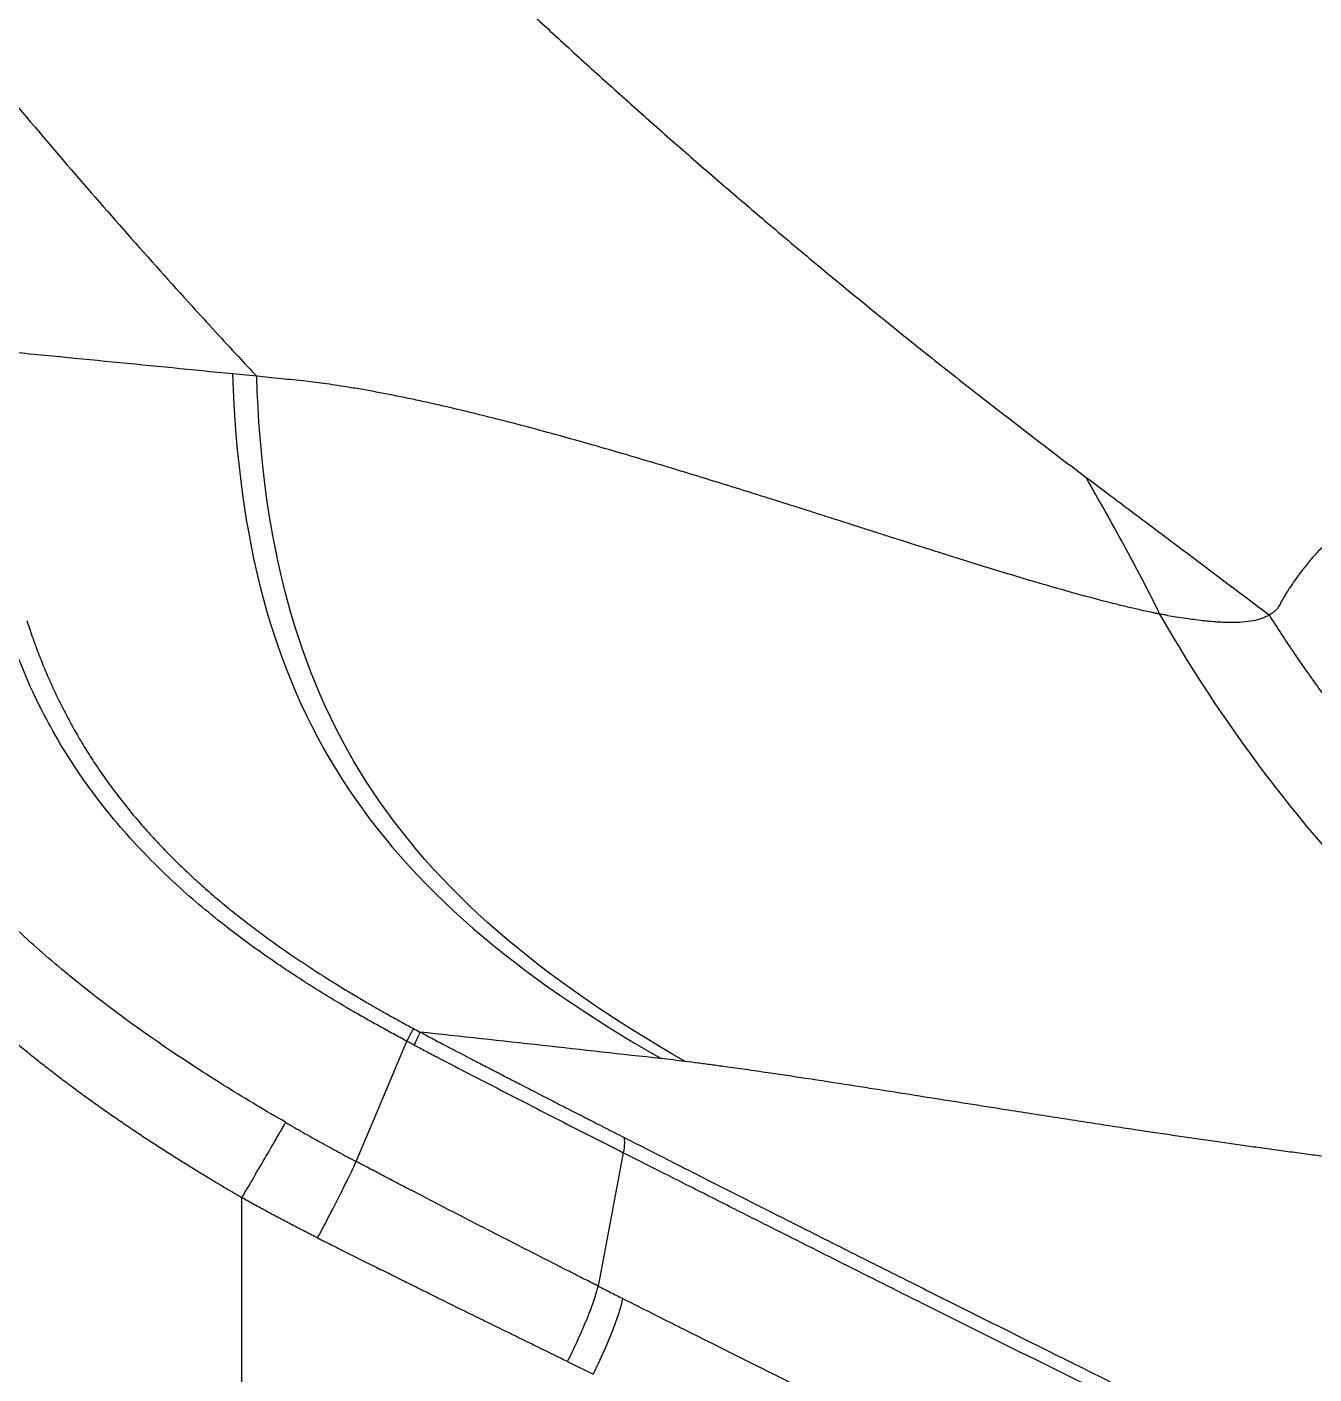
# Model space of a CAD drawing. Extents: x -50 to 28, y -10 to 124.
# Drawn here: x -43.586 to -39.935, y 50.806 to 54.628 of the extents above; entities that cross this region are included whole.
import ezdxf

# ---------------------------------------------------------------- set-up
doc = ezdxf.new("R2010")
doc.units = 0
doc.header["$MEASUREMENT"] = 0
doc.layers.add('GEOMETRY', color=2, linetype='Continuous', lineweight=25)

# ---------------------------------------------------------------- blocks, each defined once
blk = doc.blocks.new('2026 EXCURSION-ENTICE')
at = {"layer": 'GEOMETRY'}
for p, q in [((-31.4527, -25.2903), (-31.5209, -25.2836)), ((-30.4127, -27.4932), (-30.4841, -27.8715)), ((-31.4946, -34.8499), (-31.4946, -27.6211)), ((-30.5707, -28.0858), (-30.4976, -28.1212))]:
    blk.add_line(p, q, dxfattribs=at)
at = {"layer": 'GEOMETRY', "flags": 128}
for points in [[(-28.8159, -25.9777), (-28.8295, -25.9755), (-28.8432, -25.9733)], [(-28.7737, -25.9833), (-28.7838, -25.982), (-28.7939, -25.9808)], [(-31.1702, -27.5183), (-31.0983, -27.3477), (-31.0263, -27.177)]]:
    blk.add_lwpolyline(points, dxfattribs=at)
at = {"layer": 'GEOMETRY'}
for points, knots in [([(36.6428, -38.9849), (36.6428, -38.9538), (36.6428, -38.9209), (36.6428, -38.8518), (36.6428, -38.8157), (36.6428, -38.7044), (36.6428, -38.6259), (36.6429, -38.4716), (36.6429, -38.3959), (36.6429, -38.2918), (36.6429, -38.2586), (36.6429, -38.196), (36.6429, -38.1665), (36.643, -38.1112), (36.643, -38.0854), (36.643, -38.0366), (36.643, -38.0136), (36.643, -37.9686), (36.643, -37.9463), (36.643, -37.9016), (36.643, -37.8792), (36.643, -37.7674), (36.6431, -37.6779), (36.6431, -37.2302), (36.643, -36.8711), (36.6425, -36.1483), (36.642, -35.7846), (36.6407, -35.0531), (36.6397, -34.6853), (36.6362, -33.5784), (36.6327, -32.8363), (36.6258, -31.7329), (36.6232, -31.3667), (36.6174, -30.6389), (36.6143, -30.2773), (36.6073, -29.5579), (36.6036, -29.2001), (36.5954, -28.4845), (36.5909, -28.1267), (36.5766, -27.0538), (36.5657, -26.3392), (36.5282, -24.1982), (36.497, -22.7741), (36.4381, -20.634), (36.4164, -19.92), (36.3801, -18.8478), (36.3674, -18.4902), (36.3408, -17.775), (36.3267, -17.4174), (36.2972, -16.7019), (36.2818, -16.3439), (36.2492, -15.6276), (36.2321, -15.2693), (36.1961, -14.5528), (36.1772, -14.1946), (36.1373, -13.4788), (36.1163, -13.1213), (36.0491, -12.0493), (35.9987, -11.335), (35.8805, -9.9073), (35.8128, -9.1939), (35.7232, -8.3929), (35.713, -8.3039), (35.6975, -8.1705), (35.6923, -8.1261), (35.6818, -8.0371), (35.6765, -7.9925), (35.665, -7.9028), (35.6586, -7.8577), (35.6448, -7.7684), (35.6373, -7.7241), (35.6214, -7.6359), (35.6129, -7.5919), (35.5946, -7.5036), (35.5849, -7.4593), (35.4923, -7.0621), (35.374, -6.7174), (35.0708, -6.0592), (34.8858, -5.7456), (34.4563, -5.1619), (34.2117, -4.8918), (33.673, -4.4064), (33.379, -4.1911), (32.7534, -3.8241), (32.4219, -3.6725), (31.9069, -3.4974), (31.7324, -3.4478), (31.4674, -3.3867), (31.3785, -3.3686), (31.2447, -3.3449), (31.1999, -3.3375), (31.1102, -3.3239), (31.0652, -3.3177), (30.9981, -3.3092), (30.9757, -3.3065), (30.9311, -3.3012), (30.9089, -3.2986), (30.8644, -3.2933), (30.842, -3.2907), (30.7963, -3.2853), (30.7731, -3.2826), (30.702, -3.2744), (30.6528, -3.2687), (30.5544, -3.2576), (30.5054, -3.2521), (30.4346, -3.2442), (30.4114, -3.2416), (30.3659, -3.2366), (30.3436, -3.2342), (30.2768, -3.2269), (30.2323, -3.2221), (30.0987, -3.2078), (30.0097, -3.1985), (29.208, -3.1159), (28.4943, -3.0535), (27.0663, -2.9444), (26.3519, -2.8976), (25.4585, -2.8452), (25.2798, -2.835), (24.9224, -2.8152), (24.7437, -2.8055), (24.2082, -2.7773), (23.8523, -2.7596), (23.1438, -2.7258), (22.7911, -2.7098), (22.0879, -2.6794), (21.7373, -2.665), (21.0356, -2.6375), (20.6844, -2.6244), (19.9793, -2.5993), (19.6253, -2.5873), (18.9141, -2.5644), (18.5568, -2.5535), (17.8413, -2.5327), (17.4836, -2.5228), (16.41, -2.4947), (15.6939, -2.4779), (14.2607, -2.4478), (13.5436, -2.4345), (12.1094, -2.4109), (11.3923, -2.4007), (9.9589, -2.3829), (9.2426, -2.3754), (8.1688, -2.366), (7.8109, -2.3632), (7.2742, -2.3594), (7.0952, -2.3582), (6.734, -2.3559), (6.5517, -2.3549), (6.1823, -2.3529), (5.9953, -2.3519), (5.6165, -2.3502), (5.4248, -2.3494), (4.8447, -2.3471), (4.4512, -2.3459), (3.8632, -2.3443), (3.6676, -2.3438), (3.2794, -2.343), (3.0868, -2.3426), (2.7059, -2.3419), (2.5177, -2.3416), (2.1461, -2.3411), (1.9627, -2.3408), (1.5999, -2.3404), (1.4204, -2.3403), (1.0624, -2.34), (0.8835, -2.3399), (0.3468, -2.3397), (-0.0111, -2.3396), (-1.0845, -2.3399), (-1.8002, -2.3405), (-3.2315, -2.3427), (-3.9472, -2.3443), (-5.3786, -2.3489), (-6.0943, -2.352), (-7.5257, -2.3608), (-8.2412, -2.3663), (-9.6738, -2.3799), (-10.391, -2.3879), (-11.827, -2.4068), (-12.5458, -2.4177), (-13.983, -2.4426), (-14.7013, -2.4566), (-16.1362, -2.4882), (-16.8526, -2.5057), (-17.7473, -2.5302), (-17.9261, -2.5352), (-18.2839, -2.5455), (-18.4628, -2.5508), (-18.999, -2.5671), (-19.3554, -2.5785), (-20.0636, -2.6022), (-20.4155, -2.6146), (-21.1159, -2.6406), (-21.4645, -2.6541), (-22.1614, -2.6825), (-22.5098, -2.6974), (-23.2094, -2.7289), (-23.5607, -2.7454), (-24.2677, -2.7804), (-24.6234, -2.7989), (-25.1589, -2.8282), (-25.3376, -2.8382), (-25.695, -2.8589), (-25.8737, -2.8696), (-26.4099, -2.9025), (-26.7676, -2.9259), (-27.4834, -2.9761), (-27.8414, -3.0029), (-28.5569, -3.0608), (-28.9143, -3.0919), (-29.4497, -3.1421), (-29.6281, -3.1595), (-29.8954, -3.1866), (-29.9845, -3.1958), (-30.1181, -3.2099), (-30.1626, -3.2146), (-30.2294, -3.2218), (-30.2518, -3.2242), (-30.2974, -3.2291), (-30.3205, -3.2317), (-30.3913, -3.2394), (-30.4403, -3.2448), (-30.5396, -3.2559), (-30.5898, -3.2616), (-30.6878, -3.2727), (-30.7354, -3.2782), (-30.8272, -3.2889), (-30.8713, -3.2941), (-30.938, -3.302), (-30.9602, -3.3046), (-31.0049, -3.3101), (-31.0274, -3.3129), (-31.0947, -3.3217), (-31.1396, -3.3282), (-31.274, -3.3493), (-31.3632, -3.3657), (-31.8068, -3.4586), (-32.154, -3.5691), (-32.8192, -3.8576), (-33.1371, -4.0356), (-33.7306, -4.4522), (-34.0061, -4.6908), (-34.5034, -5.2184), (-34.7251, -5.5074), (-35.1057, -6.1243), (-35.2647, -6.4521), (-35.4513, -6.9629), (-35.5048, -7.1361), (-35.5721, -7.4008), (-35.5923, -7.4898), (-35.6191, -7.6236), (-35.6274, -7.6682), (-35.6391, -7.7352), (-35.6429, -7.7576), (-35.6501, -7.8023), (-35.6536, -7.8248), (-35.6601, -7.8689), (-35.6632, -7.8904), (-35.669, -7.9335), (-35.6718, -7.9552), (-35.6773, -7.9995), (-35.68, -8.022), (-35.6853, -8.0666), (-35.6879, -8.0888), (-35.701, -8.1998), (-35.7113, -8.2888), (-35.7416, -8.5557), (-35.7611, -8.7338), (-35.8548, -9.6244), (-35.9185, -10.3381), (-36.0299, -11.7663), (-36.0776, -12.4807), (-36.163, -13.9102), (-36.2007, -14.6252), (-36.2697, -16.0552), (-36.3009, -16.7704), (-36.3576, -18.2009), (-36.3831, -18.9162), (-36.4295, -20.3451), (-36.4503, -21.0586), (-36.488, -22.4845), (-36.5049, -23.1969), (-36.5351, -24.6223), (-36.5485, -25.3353), (-36.5723, -26.7631), (-36.5827, -27.478), (-36.5939, -28.3724), (-36.5961, -28.5513), (-36.6003, -28.9091), (-36.6023, -29.088), (-36.608, -29.6253), (-36.6116, -29.9845), (-36.618, -30.7077), (-36.621, -31.0717), (-36.6263, -31.8041), (-36.6286, -32.1726), (-36.6349, -33.2816), (-36.6379, -34.0258), (-36.6409, -35.1326), (-36.6416, -35.4999), (-36.6426, -36.2298), (-36.6429, -36.5923), (-36.6431, -37.3131), (-36.6431, -37.6713), (-36.643, -38.0739), (-36.643, -38.1187), (-36.643, -38.2079), (-36.6429, -38.2521), (-36.6429, -38.3384), (-36.6429, -38.3806), (-36.6429, -38.4626), (-36.6429, -38.5024), (-36.6428, -38.6188), (-36.6428, -38.6921), (-36.6428, -38.8373), (-36.6428, -38.9094), (-36.6428, -38.9849)], [0, 0, 0, 0, 0.000488, 0.000488, 0.000977, 0.000977, 0.001953, 0.001953, 0.00293, 0.00293, 0.003418, 0.003418, 0.003906, 0.003906, 0.004395, 0.004395, 0.004883, 0.004883, 0.005371, 0.005371, 0.005859, 0.005859, 0.007813, 0.007813, 0.015625, 0.015625, 0.023438, 0.023438, 0.03125, 0.03125, 0.046875, 0.046875, 0.054688, 0.054688, 0.0625, 0.0625, 0.070313, 0.070313, 0.078125, 0.078125, 0.09375, 0.09375, 0.125, 0.125, 0.140625, 0.140625, 0.148438, 0.148438, 0.15625, 0.15625, 0.164063, 0.164063, 0.171875, 0.171875, 0.179688, 0.179688, 0.1875, 0.1875, 0.203125, 0.203125, 0.21875, 0.21875, 0.220703, 0.220703, 0.22168, 0.22168, 0.222656, 0.222656, 0.223633, 0.223633, 0.224609, 0.224609, 0.225586, 0.225586, 0.226563, 0.226563, 0.234375, 0.234375, 0.242188, 0.242188, 0.25, 0.25, 0.257813, 0.257813, 0.265625, 0.265625, 0.269531, 0.269531, 0.271484, 0.271484, 0.272461, 0.272461, 0.273438, 0.273438, 0.273926, 0.273926, 0.274414, 0.274414, 0.274902, 0.274902, 0.275391, 0.275391, 0.276367, 0.276367, 0.277344, 0.277344, 0.277832, 0.277832, 0.27832, 0.27832, 0.279297, 0.279297, 0.28125, 0.28125, 0.296875, 0.296875, 0.3125, 0.3125, 0.316406, 0.316406, 0.320313, 0.320313, 0.328125, 0.328125, 0.335938, 0.335938, 0.34375, 0.34375, 0.351563, 0.351563, 0.359375, 0.359375, 0.367188, 0.367188, 0.375, 0.375, 0.390625, 0.390625, 0.40625, 0.40625, 0.421875, 0.421875, 0.4375, 0.4375, 0.445313, 0.445313, 0.449219, 0.449219, 0.453125, 0.453125, 0.457031, 0.457031, 0.460938, 0.460938, 0.46875, 0.46875, 0.472656, 0.472656, 0.476563, 0.476563, 0.480469, 0.480469, 0.484375, 0.484375, 0.488281, 0.488281, 0.492188, 0.492188, 0.5, 0.5, 0.515625, 0.515625, 0.53125, 0.53125, 0.546875, 0.546875, 0.5625, 0.5625, 0.578125, 0.578125, 0.59375, 0.59375, 0.609375, 0.609375, 0.625, 0.625, 0.628906, 0.628906, 0.632813, 0.632813, 0.640625, 0.640625, 0.648438, 0.648438, 0.65625, 0.65625, 0.664063, 0.664063, 0.671875, 0.671875, 0.679688, 0.679688, 0.683594, 0.683594, 0.6875, 0.6875, 0.695313, 0.695313, 0.703125, 0.703125, 0.710938, 0.710938, 0.714844, 0.714844, 0.716797, 0.716797, 0.717773, 0.717773, 0.718262, 0.718262, 0.71875, 0.71875, 0.719727, 0.719727, 0.720703, 0.720703, 0.72168, 0.72168, 0.722656, 0.722656, 0.723145, 0.723145, 0.723633, 0.723633, 0.724609, 0.724609, 0.726563, 0.726563, 0.734375, 0.734375, 0.742188, 0.742188, 0.75, 0.75, 0.757813, 0.757813, 0.765625, 0.765625, 0.769531, 0.769531, 0.771484, 0.771484, 0.772461, 0.772461, 0.772949, 0.772949, 0.773438, 0.773438, 0.773926, 0.773926, 0.774414, 0.774414, 0.774902, 0.774902, 0.775391, 0.775391, 0.777344, 0.777344, 0.78125, 0.78125, 0.796875, 0.796875, 0.8125, 0.8125, 0.828125, 0.828125, 0.84375, 0.84375, 0.859375, 0.859375, 0.875, 0.875, 0.890625, 0.890625, 0.90625, 0.90625, 0.921875, 0.921875, 0.925781, 0.925781, 0.929688, 0.929688, 0.9375, 0.9375, 0.945313, 0.945313, 0.953125, 0.953125, 0.96875, 0.96875, 0.976563, 0.976563, 0.984375, 0.984375, 0.992188, 0.992188, 0.993164, 0.993164, 0.994141, 0.994141, 0.995117, 0.995117, 0.996094, 0.996094, 0.998047, 0.998047, 1, 1, 1, 1]), ([(-30.9975, -23.9532), (-30.9782, -23.9718), (-30.9397, -24.0092), (-30.8818, -24.0648), (-30.8237, -24.1201), (-30.7656, -24.175), (-30.7073, -24.2296), (-30.6489, -24.2838), (-30.5904, -24.3378), (-30.5513, -24.3734), (-30.5318, -24.3913)], [0, 0, 0, 0, 0.1247411, 0.2495382, 0.3744006, 0.4993372, 0.6243568, 0.7494682, 0.8746798, 1, 1, 1, 1]), ([(-30.5318, -24.3913), (-30.5122, -24.4091), (-30.4729, -24.4447), (-30.4139, -24.4978), (-30.3546, -24.5507), (-30.2951, -24.6033), (-30.2354, -24.6557), (-30.1755, -24.7079), (-30.1153, -24.7599), (-30.0751, -24.7943), (-30.0549, -24.8116)], [0, 0, 0, 0, 0.124032, 0.248325, 0.372888, 0.497727, 0.62285, 0.748265, 0.873979, 1, 1, 1, 1]), ([(-30.0549, -24.8116), (-30.0352, -24.8283), (-29.9959, -24.8619), (-29.9367, -24.9118), (-29.8774, -24.9614), (-29.8179, -25.0108), (-29.7584, -25.0598), (-29.6986, -25.1086), (-29.6388, -25.1572), (-29.5988, -25.1893), (-29.5788, -25.2054)], [0, 0, 0, 0, 0.124695, 0.249463, 0.374311, 0.499245, 0.624274, 0.749405, 0.874644, 1, 1, 1, 1]), ([(-29.5788, -25.2054), (-29.5561, -25.2235), (-29.5108, -25.2597), (-29.4426, -25.3135), (-29.3743, -25.367), (-29.3057, -25.4201), (-29.237, -25.4729), (-29.1681, -25.5254), (-29.122, -25.56), (-29.099, -25.5773)], [0, 0, 0, 0, 0.142464, 0.285041, 0.427742, 0.570577, 0.713558, 0.856695, 1, 1, 1, 1]), ([(-31.5209, -25.2836), (-31.5209, -25.2836), (-31.4909, -26.2287), (-31.1294, -26.755), (-30.3048, -27.2264)], [0.001023, 0.001023, 0.001023, 0.001023, 0.001593, 64.829688, 64.829688, 64.829688, 64.829688]), ([(-31.3143, -25.3046), (-31.3258, -25.3032), (-31.3373, -25.302), (-31.3604, -25.2996), (-31.3719, -25.2984), (-31.4065, -25.295), (-31.4296, -25.2926), (-31.4527, -25.2903)], [0, 0, 0, 0, 0.25, 0.25, 0.5, 0.5, 1, 1, 1, 1]), ([(-30.2365, -27.2345), (-31.0604, -26.7624), (-31.4216, -26.2352), (-31.4527, -25.2903), (-31.4527, -25.2903)], [0.000561, 0.000561, 0.000561, 0.000561, 64.829118, 64.829716, 64.829716, 64.829716, 64.829716]), ([(-31.2545, -25.312), (-31.2646, -25.3106), (-31.2747, -25.3093), (-31.2946, -25.3068), (-31.3045, -25.3057), (-31.3143, -25.3046)], [0, 0, 0, 0, 0.5, 0.5, 1, 1, 1, 1]), ([(-30.9275, -25.3738), (-30.9424, -25.3705), (-30.9719, -25.3638), (-31.0161, -25.3543), (-31.0598, -25.3453), (-31.1032, -25.3369), (-31.1463, -25.329), (-31.1752, -25.3242), (-31.1897, -25.3218)], [0, 0, 0, 0, 0.172053, 0.341799, 0.509008, 0.673648, 0.836117, 1, 1, 1, 1]), ([(-30.7147, -25.4262), (-30.7496, -25.4171), (-30.7847, -25.4081), (-30.8556, -25.3906), (-30.8914, -25.3821), (-30.9275, -25.3738)], [0, 0, 0, 0, 0.5, 0.5, 1, 1, 1, 1]), ([(-30.3702, -25.5229), (-30.4263, -25.5063), (-30.4831, -25.4898), (-30.5979, -25.4575), (-30.656, -25.4416), (-30.7147, -25.4262)], [0, 0, 0, 0, 0.5, 0.5, 1, 1, 1, 1]), ([(-30.0413, -25.6234), (-30.0949, -25.6066), (-30.1491, -25.5898), (-30.2587, -25.5562), (-30.3142, -25.5394), (-30.3702, -25.5229)], [0, 0, 0, 0, 0.5, 0.5, 1, 1, 1, 1]), ([(-28.8904, -25.9648), (-28.923, -25.8981), (-28.9574, -25.833), (-29.0277, -25.7044), (-29.0636, -25.641), (-29.099, -25.5774)], [0, 0, 0, 0, 0.5, 0.5, 1, 1, 1, 1]), ([(-29.6574, -25.7455), (-29.6692, -25.7417), (-29.6928, -25.7342), (-29.7284, -25.7229), (-29.7699, -25.7097), (-29.818, -25.6943), (-29.8546, -25.6826), (-29.8732, -25.6767)], [0, 0, 0, 0, 0.166389, 0.332847, 0.499374, 0.745087, 1, 1, 1, 1]), ([(-29.4684, -25.8054), (-29.4773, -25.8026), (-29.5068, -25.7933), (-29.5694, -25.7735), (-29.624, -25.7561), (-29.6574, -25.7455)], [0, 0, 0, 0, 0.143559, 0.476789, 1, 1, 1, 1]), ([(-28.4271, -25.7726), (-28.4314, -25.7771), (-28.4401, -25.7861), (-28.4484, -25.7954), (-28.4527, -25.8002)], [0, 0, 0, 0, 0.490168, 1, 1, 1, 1]), ([(-28.4527, -25.8002), (-28.456, -25.8039), (-28.4626, -25.8115), (-28.4721, -25.8229), (-28.4814, -25.8345), (-28.4905, -25.8462), (-28.4963, -25.8541), (-28.4993, -25.858)], [0, 0, 0, 0, 0.199912, 0.399865, 0.599862, 0.799906, 1, 1, 1, 1]), ([(-29.1302, -25.9065), (-29.1409, -25.9035), (-29.161, -25.898), (-29.1893, -25.8899), (-29.2135, -25.8829), (-29.2336, -25.877), (-29.2456, -25.8735), (-29.2509, -25.8719)], [0, 0, 0, 0, 0.270735, 0.505966, 0.705849, 0.870502, 1, 1, 1, 1]), ([(-28.4993, -25.858), (-28.5021, -25.862), (-28.5077, -25.8698), (-28.5159, -25.8817), (-28.5238, -25.8938), (-28.5315, -25.906), (-28.5364, -25.9142), (-28.5388, -25.9183)], [0, 0, 0, 0, 0.2001954, 0.40029, 0.6002869, 0.8001891, 1, 1, 1, 1]), ([(-28.9498, -25.9524), (-28.9619, -25.9496), (-28.9741, -25.9468), (-28.9988, -25.9409), (-29.0114, -25.9378), (-29.024, -25.9346)], [0, 0, 0, 0, 0.5, 0.5, 1, 1, 1, 1]), ([(-28.5559, -25.9478), (-28.5567, -25.9488), (-28.5582, -25.9509), (-28.5608, -25.9537), (-28.5637, -25.9565), (-28.5658, -25.9582), (-28.5668, -25.9591)], [0, 0, 0, 0, 0.229455, 0.472581, 0.729418, 1, 1, 1, 1]), ([(-28.5474, -25.9334), (-28.5486, -25.9355), (-28.5506, -25.9393), (-28.5534, -25.9441), (-28.5552, -25.9467), (-28.5559, -25.9478)], [0, 0, 0, 0, 0.419833, 0.753155, 1, 1, 1, 1]), ([(-28.5388, -25.9183), (-28.5406, -25.9214), (-28.5435, -25.9263), (-28.5463, -25.9314), (-28.5474, -25.9334)], [0, 0, 0, 0, 0.609218, 1, 1, 1, 1]), ([(-32.1045, -25.9836), (-32.1019, -25.9918), (-32.0966, -26.0082), (-32.0882, -26.0324), (-32.0796, -26.0565), (-32.0706, -26.0802), (-32.0614, -26.1037), (-32.0518, -26.1269), (-32.0419, -26.1499), (-32.0318, -26.1726), (-32.0213, -26.195), (-32.0105, -26.2173), (-31.9994, -26.2392), (-31.988, -26.261), (-31.9763, -26.2825), (-31.9643, -26.3038), (-31.956, -26.3178), (-31.9519, -26.3248)], [0, 0, 0, 0, 0.068984, 0.137524, 0.205648, 0.27338, 0.340747, 0.407775, 0.474489, 0.540917, 0.607082, 0.673012, 0.738731, 0.804264, 0.869637, 0.934874, 1, 1, 1, 1]), ([(-28.8904, -25.9649), (-28.8907, -25.9648), (-28.8918, -25.9647), (-28.8942, -25.9642), (-28.8995, -25.9632), (-28.9055, -25.9619), (-28.9102, -25.9609), (-28.9117, -25.9606)], [0, 0, 0, 0, 0.042606, 0.158065, 0.346333, 0.778688, 1, 1, 1, 1]), ([(-27.2734, -27.5926), (-27.9546, -27.1576), (-28.4871, -26.6659), (-28.8904, -25.9649), (-28.8904, -25.9649)], [0.632223, 0.632223, 0.632223, 0.632223, 63.18387, 63.184127, 63.184127, 63.184127, 63.184127]), ([(-28.8685, -25.9689), (-28.872, -25.9682), (-28.8793, -25.9668), (-28.8866, -25.9655), (-28.8904, -25.9649)], [0, 0, 0, 0, 0.481988, 1, 1, 1, 1]), ([(-28.7382, -25.9869), (-28.7449, -25.9863), (-28.7567, -25.9852), (-28.7686, -25.9839), (-28.7737, -25.9833)], [0, 0, 0, 0, 0.569892, 1, 1, 1, 1]), ([(-28.6872, -25.9891), (-28.6915, -25.9891), (-28.6994, -25.989), (-28.7106, -25.9886), (-28.7201, -25.9881), (-28.7278, -25.9877), (-28.7336, -25.9872), (-28.7369, -25.987), (-28.7382, -25.9869)], [0, 0, 0, 0, 0.25655, 0.477284, 0.661966, 0.810516, 0.923123, 1, 1, 1, 1]), ([(-27.8692, -26.816), (-27.8802, -26.8057), (-27.9023, -26.7851), (-27.9353, -26.7535), (-27.9685, -26.7212), (-28.0019, -26.688), (-28.0354, -26.6539), (-28.0691, -26.619), (-28.103, -26.5832), (-28.1369, -26.5464), (-28.171, -26.5086), (-28.2051, -26.4699), (-28.2393, -26.4301), (-28.2735, -26.3893), (-28.3077, -26.3473), (-28.342, -26.3043), (-28.3762, -26.26), (-28.4104, -26.2145), (-28.4445, -26.1678), (-28.4785, -26.1198), (-28.5124, -26.0704), (-28.5462, -26.0197), (-28.5683, -25.9852), (-28.5795, -25.9677)], [0, 0, 0, 0, 0.04054, 0.081704, 0.123498, 0.165932, 0.209016, 0.252762, 0.29718, 0.342285, 0.388092, 0.434617, 0.481877, 0.529892, 0.578682, 0.628271, 0.678681, 0.729939, 0.782073, 0.835113, 0.889091, 0.944041, 1, 1, 1, 1]), ([(-28.5668, -25.9591), (-28.568, -25.9601), (-28.5706, -25.9621), (-28.5748, -25.9649), (-28.5779, -25.9667), (-28.5794, -25.9677)], [0, 0, 0, 0, 0.301726, 0.635052, 1, 1, 1, 1]), ([(-31.9519, -26.3248), (-31.9474, -26.3322), (-31.9386, -26.347), (-31.9248, -26.3688), (-31.9109, -26.3902), (-31.8967, -26.4112), (-31.8823, -26.4319), (-31.8676, -26.4523), (-31.8527, -26.4723), (-31.8376, -26.492), (-31.8223, -26.5113), (-31.8068, -26.5304), (-31.791, -26.5491), (-31.7751, -26.5675), (-31.759, -26.5856), (-31.7428, -26.6034), (-31.7263, -26.621), (-31.7152, -26.6325), (-31.7096, -26.6383)], [0, 0, 0, 0, 0.065272, 0.130074, 0.19443, 0.258366, 0.321905, 0.385069, 0.447878, 0.510353, 0.57251, 0.634367, 0.69594, 0.757242, 0.818288, 0.879089, 0.939656, 1, 1, 1, 1]), ([(-31.7096, -26.6383), (-31.7032, -26.6448), (-31.6902, -26.658), (-31.6703, -26.6775), (-31.6502, -26.6968), (-31.6297, -26.7158), (-31.609, -26.7345), (-31.5879, -26.7531), (-31.5666, -26.7714), (-31.5449, -26.7895), (-31.523, -26.8074), (-31.5008, -26.8251), (-31.4782, -26.8426), (-31.4555, -26.8599), (-31.4324, -26.877), (-31.4091, -26.894), (-31.3934, -26.9051), (-31.3855, -26.9107)], [0, 0, 0, 0, 0.065432, 0.13098, 0.196662, 0.262493, 0.328488, 0.39466, 0.461023, 0.527587, 0.594364, 0.661363, 0.728595, 0.796067, 0.863788, 0.931763, 1, 1, 1, 1]), ([(-31.3145, -27.0096), (-31.336, -26.9959), (-31.3573, -26.9819), (-31.3995, -26.9535), (-31.4204, -26.9391), (-31.4824, -26.8951), (-31.523, -26.8648), (-31.5625, -26.8332)], [0, 0, 0, 0, 0.25, 0.25, 0.5, 0.5, 1, 1, 1, 1]), ([(-31.3855, -26.9107), (-31.3778, -26.9161), (-31.3625, -26.9268), (-31.3394, -26.9424), (-31.3166, -26.9578), (-31.3013, -26.9678), (-31.2937, -26.9727)], [0, 0, 0, 0, 0.254198, 0.505644, 0.754268, 1, 1, 1, 1]), ([(-31.2937, -26.9727), (-31.2846, -26.9786), (-31.2652, -26.9911), (-31.2339, -27.0108), (-31.2116, -27.0244), (-31.1998, -27.0316)], [0, 0, 0, 0, 0.292475, 0.625414, 1, 1, 1, 1]), ([(-31.1769, -27.0934), (-31.1989, -27.0806), (-31.2207, -27.0677), (-31.2655, -27.0405), (-31.2883, -27.0263), (-31.3111, -27.0118)], [0, 0, 0, 0, 0.5, 0.5, 1, 1, 1, 1]), ([(-31.1998, -27.0316), (-31.1894, -27.0379), (-31.1684, -27.0505), (-31.1368, -27.0691), (-31.1049, -27.0874), (-31.0728, -27.1055), (-31.0405, -27.1234), (-31.0188, -27.1351), (-31.0079, -27.141)], [0, 0, 0, 0, 0.165471, 0.331434, 0.497881, 0.664799, 0.832177, 1, 1, 1, 1]), ([(-31.6665, -27.5176), (-31.6793, -27.5096), (-31.7048, -27.4936), (-31.7426, -27.4692), (-31.7798, -27.4448), (-31.8164, -27.4203), (-31.8524, -27.3957), (-31.8878, -27.371), (-31.9226, -27.3463), (-31.9568, -27.3214), (-31.9903, -27.2965), (-32.0233, -27.2715), (-32.0557, -27.2464), (-32.0874, -27.2212), (-32.1186, -27.1959), (-32.1491, -27.1705), (-32.179, -27.145), (-32.2084, -27.1195), (-32.2276, -27.1023), (-32.2372, -27.0937)], [0, 0, 0, 0, 0.063807, 0.126963, 0.189473, 0.251342, 0.312576, 0.37318, 0.433159, 0.49252, 0.551268, 0.609411, 0.666953, 0.723903, 0.780266, 0.83605, 0.891262, 0.945909, 1, 1, 1, 1]), ([(-31.1037, -27.1349), (-31.116, -27.1281), (-31.1284, -27.1212), (-31.1528, -27.1073), (-31.1649, -27.1004), (-31.1769, -27.0934)], [0, 0, 0, 0, 0.5, 0.5, 1, 1, 1, 1]), ([(-31.0263, -27.177), (-31.0393, -27.1701), (-31.0521, -27.1632), (-31.0778, -27.1493), (-31.0907, -27.1421), (-31.1037, -27.1349)], [0, 0, 0, 0, 0.5, 0.5, 1, 1, 1, 1]), ([(-30.9895, -27.1508), (-30.9849, -27.1532), (-30.9752, -27.1584), (-30.9595, -27.1667), (-30.9417, -27.176), (-30.9219, -27.1864), (-30.8999, -27.1978), (-30.8759, -27.2104), (-30.8592, -27.219), (-30.8505, -27.2236)], [0, 0, 0, 0, 0.09806, 0.211017, 0.338899, 0.481725, 0.639509, 0.812264, 1, 1, 1, 1]), ([(-31.0058, -27.1878), (-31.0091, -27.1861), (-31.0159, -27.1825), (-31.0228, -27.1789), (-31.0263, -27.177)], [0, 0, 0, 0, 0.484707, 1, 1, 1, 1]), ([(-31.0058, -27.1878), (-30.9958, -27.1931), (-30.9847, -27.199), (-30.9616, -27.2112), (-30.9494, -27.2175), (-30.9371, -27.2239)], [0, 0, 0, 0, 0.5, 0.5, 1, 1, 1, 1]), ([(-30.8505, -27.2236), (-30.8391, -27.2295), (-30.8158, -27.2416), (-30.7802, -27.26), (-30.7432, -27.2792), (-30.718, -27.2922), (-30.7052, -27.2988)], [0, 0, 0, 0, 0.235408, 0.480539, 0.7354, 1, 1, 1, 1]), ([(-30.2365, -27.2344), (-30.2482, -27.233), (-30.2711, -27.2302), (-30.2937, -27.2276), (-30.3048, -27.2264)], [0, 0, 0, 0, 0.509985, 1, 1, 1, 1]), ([(-30.1235, -27.2493), (-30.1367, -27.2475), (-30.1626, -27.2439), (-30.2002, -27.239), (-30.2246, -27.2359), (-30.2365, -27.2344)], [0, 0, 0, 0, 0.346849, 0.680182, 1, 1, 1, 1]), ([(-30.0016, -27.2666), (-30.023, -27.2635), (-30.0639, -27.2575), (-30.1042, -27.2519), (-30.1235, -27.2493)], [0, 0, 0, 0, 0.522651, 1, 1, 1, 1]), ([(-30.8626, -27.2626), (-30.8378, -27.2755), (-30.8132, -27.2882), (-30.7637, -27.3137), (-30.7387, -27.3266), (-30.7138, -27.3394)], [0, 0, 0, 0, 0.5, 0.5, 1, 1, 1, 1]), ([(-29.7691, -27.3019), (-29.8112, -27.2954), (-29.8891, -27.2833), (-29.9662, -27.2719), (-30.0016, -27.2666)], [0, 0, 0, 0, 0.5407, 1, 1, 1, 1]), ([(-30.7052, -27.2988), (-30.6889, -27.3072), (-30.656, -27.3242), (-30.6064, -27.3497), (-30.5731, -27.3667), (-30.5564, -27.3753)], [0, 0, 0, 0, 0.32962, 0.662949, 1, 1, 1, 1]), ([(-30.7138, -27.3394), (-30.6888, -27.3522), (-30.6639, -27.365), (-30.6136, -27.3908), (-30.5883, -27.4037), (-30.5377, -27.4296), (-30.5125, -27.4424), (-30.4627, -27.4678), (-30.438, -27.4803), (-30.4127, -27.4932)], [0, 0, 0, 0, 0.25, 0.25, 0.5, 0.5, 0.75, 0.75, 1, 1, 1, 1]), ([(-30.5564, -27.3753), (-30.5411, -27.3831), (-30.5096, -27.3992), (-30.4613, -27.4239), (-30.4284, -27.4407), (-30.4115, -27.4493)], [0, 0, 0, 0, 0.317419, 0.650748, 1, 1, 1, 1]), ([(-29.1224, -27.4035), (-29.1439, -27.4001), (-29.1882, -27.3933), (-29.2566, -27.3826), (-29.3037, -27.3752), (-29.3278, -27.3714)], [0, 0, 0, 0, 0.3157501, 0.6490806, 1, 1, 1, 1]), ([(-28.9311, -27.4326), (-28.9518, -27.4295), (-28.9936, -27.4232), (-29.0573, -27.4135), (-29.1006, -27.4068), (-29.1224, -27.4035)], [0, 0, 0, 0, 0.325643, 0.658974, 1, 1, 1, 1]), ([(-31.4946, -27.6211), (-31.4817, -27.5991), (-31.4689, -27.577), (-31.4442, -27.5346), (-31.4323, -27.5142), (-31.4105, -27.4767), (-31.4005, -27.4596), (-31.3832, -27.4299), (-31.3759, -27.4173), (-31.3702, -27.4075)], [0, 0, 0, 0, 0.25, 0.25, 0.5, 0.5, 0.75, 0.75, 1, 1, 1, 1]), ([(-31.3702, -27.4075), (-31.3538, -27.417), (-31.3375, -27.4264), (-31.3043, -27.4452), (-31.2875, -27.4546), (-31.2538, -27.4733), (-31.237, -27.4825), (-31.2035, -27.5007), (-31.1869, -27.5095), (-31.1702, -27.5183)], [0, 0, 0, 0, 0.25, 0.25, 0.5, 0.5, 0.75, 0.75, 1, 1, 1, 1]), ([(-28.6116, -27.4788), (-28.6283, -27.4765), (-28.6621, -27.4718), (-28.7135, -27.4645), (-28.7662, -27.4569), (-28.8201, -27.449), (-28.8751, -27.4409), (-28.9124, -27.4354), (-28.9311, -27.4326)], [0, 0, 0, 0, 0.159031, 0.321114, 0.486251, 0.654442, 0.825691, 1, 1, 1, 1]), ([(-30.4115, -27.4493), (-30.3874, -27.4615), (-30.3367, -27.4873), (-30.257, -27.5279), (-30.2013, -27.5561), (-30.1722, -27.5709)], [0, 0, 0, 0, 0.3019436, 0.6352709, 1, 1, 1, 1]), ([(-27.9494, -27.5587), (-27.9634, -27.5574), (-27.9917, -27.5546), (-28.0347, -27.5501), (-28.0784, -27.5455), (-28.123, -27.5406), (-28.1683, -27.5355), (-28.2144, -27.5301), (-28.2613, -27.5245), (-28.3089, -27.5187), (-28.3574, -27.5126), (-28.4067, -27.5063), (-28.4567, -27.4998), (-28.5076, -27.493), (-28.5592, -27.486), (-28.5941, -27.4812), (-28.6116, -27.4788)], [0, 0, 0, 0, 0.066475, 0.133708, 0.201701, 0.270455, 0.33997, 0.410246, 0.481286, 0.55309, 0.625658, 0.698992, 0.773093, 0.84796, 0.923596, 1, 1, 1, 1]), ([(-31.4946, -27.6211), (-31.51, -27.6121), (-31.5403, -27.5944), (-31.5843, -27.5681), (-31.6262, -27.5427), (-31.6533, -27.5258), (-31.6665, -27.5176)], [0, 0, 0, 0, 0.267676, 0.523559, 0.767662, 1, 1, 1, 1]), ([(-31.2797, -27.7352), (-31.2679, -27.713), (-31.2563, -27.6907), (-31.2341, -27.6479), (-31.2236, -27.6273), (-31.2044, -27.5892), (-31.1958, -27.5718), (-31.181, -27.5415), (-31.1749, -27.5286), (-31.1702, -27.5183)], [0, 0, 0, 0, 0.25, 0.25, 0.5, 0.5, 0.75, 0.75, 1, 1, 1, 1]), ([(-31.1299, -27.5395), (-31.1363, -27.5362), (-31.1428, -27.5328), (-31.1532, -27.5273), (-31.1567, -27.5255), (-31.162, -27.5227), (-31.1638, -27.5217), (-31.1671, -27.52), (-31.1686, -27.5192), (-31.1702, -27.5183)], [0, 0, 0, 0, 0.5, 0.5, 0.75, 0.75, 0.875, 0.875, 1, 1, 1, 1]), ([(-31.0896, -27.5606), (-31.0968, -27.5569), (-31.1039, -27.5531), (-31.1173, -27.5461), (-31.1236, -27.5428), (-31.1299, -27.5395)], [0, 0, 0, 0, 0.5, 0.5, 1, 1, 1, 1]), ([(-29.9358, -27.7343), (-29.9513, -27.7265), (-30.0048, -27.6996), (-30.1005, -27.6513), (-30.2041, -27.5989), (-30.2698, -27.5657), (-30.2931, -27.5539)], [0, 0, 0, 0, 0.130543, 0.449292, 0.8042315, 1, 1, 1, 1]), ([(-31.0033, -27.6056), (-31.0177, -27.5981), (-31.032, -27.5906), (-31.0608, -27.5756), (-31.0752, -27.5681), (-31.0896, -27.5606)], [0, 0, 0, 0, 0.5, 0.5, 1, 1, 1, 1]), ([(-30.1722, -27.5709), (-30.1322, -27.5911), (-30.0544, -27.6305), (-29.9767, -27.6698), (-29.9391, -27.6888)], [0, 0, 0, 0, 0.5149906, 1, 1, 1, 1]), ([(-31.2797, -27.7352), (-31.2917, -27.7291), (-31.3159, -27.7168), (-31.352, -27.6981), (-31.3879, -27.6792), (-31.4236, -27.6601), (-31.4592, -27.6408), (-31.4828, -27.6277), (-31.4946, -27.6211)], [0, 0, 0, 0, 0.167152, 0.3341, 0.500851, 0.667413, 0.833793, 1, 1, 1, 1]), ([(-30.4841, -27.8715), (-30.4859, -27.8706), (-30.4878, -27.8696), (-30.4921, -27.8675), (-30.4943, -27.8663), (-30.4983, -27.8643), (-30.5001, -27.8634), (-30.5036, -27.8616), (-30.5126, -27.8571), (-30.536, -27.8452), (-30.5575, -27.8343), (-30.6006, -27.8124), (-30.6294, -27.7977), (-30.7157, -27.7537), (-30.7732, -27.7243), (-30.8307, -27.6947)], [0, 0, 0, 0, 0.015625, 0.015625, 0.03125, 0.03125, 0.046875, 0.046875, 0.0625, 0.125, 0.25, 0.25, 0.5, 0.5, 1, 1, 1, 1]), ([(-29.9391, -27.6888), (-29.91, -27.7034), (-29.8523, -27.7325), (-29.7665, -27.7757), (-29.6822, -27.8181), (-29.6265, -27.846), (-29.5989, -27.8599)], [0, 0, 0, 0, 0.256183, 0.508244, 0.756183, 1, 1, 1, 1]), ([(-31.2797, -27.7352), (-31.2779, -27.7361), (-31.2762, -27.737), (-31.2726, -27.7388), (-31.2706, -27.7398), (-31.2648, -27.7427), (-31.261, -27.7447), (-31.2497, -27.7503), (-31.2427, -27.7538), (-31.2292, -27.7606), (-31.2224, -27.764), (-31.2078, -27.7714), (-31.2001, -27.7752), (-31.1923, -27.7791)], [0, 0, 0, 0, 0.0625, 0.0625, 0.125, 0.125, 0.25, 0.25, 0.5, 0.5, 0.75, 0.75, 1, 1, 1, 1]), ([(-30.9239, -27.9128), (-30.9384, -27.9056), (-30.9676, -27.8911), (-31.0116, -27.8693), (-31.0559, -27.8473), (-31.0856, -27.8325), (-31.1005, -27.8251)], [0, 0, 0, 0, 0.247088, 0.496117, 0.747088, 1, 1, 1, 1]), ([(-29.5989, -27.8599), (-29.5734, -27.8726), (-29.5227, -27.898), (-29.4468, -27.936), (-29.3715, -27.9736), (-29.2966, -28.0109), (-29.2222, -28.048), (-29.1484, -28.0847), (-29.0993, -28.109), (-29.0749, -28.1212)], [0, 0, 0, 0, 0.1455071, 0.2901298, 0.4338687, 0.5767245, 0.7186978, 0.8597893, 1, 1, 1, 1]), ([(-30.5707, -28.0858), (-30.56, -28.0641), (-30.5496, -28.0425), (-30.5307, -28.0007), (-30.522, -27.9806), (-30.5069, -27.9432), (-30.5004, -27.9259), (-30.4902, -27.8954), (-30.4864, -27.8822), (-30.4841, -27.8715)], [0, 0, 0, 0, 0.25, 0.25, 0.5, 0.5, 0.75, 0.75, 1, 1, 1, 1]), ([(-30.4841, -27.8715), (-30.4723, -27.8775), (-30.4488, -27.8894), (-30.4253, -27.9012), (-30.4136, -27.9071)], [0, 0, 0, 0, 0.502676, 1, 1, 1, 1]), ([(-30.5707, -28.0858), (-30.5879, -28.0774), (-30.6221, -28.0608), (-30.6732, -28.0359), (-30.724, -28.011), (-30.7745, -27.9863), (-30.8246, -27.9617), (-30.8744, -27.9372), (-30.9074, -27.9209), (-30.9239, -27.9128)], [0, 0, 0, 0, 0.145925, 0.290826, 0.434706, 0.577562, 0.719397, 0.860209, 1, 1, 1, 1]), ([(-30.4976, -28.1212), (-30.496, -28.1181), (-30.4929, -28.1117), (-30.4882, -28.1019), (-30.4835, -28.092), (-30.4787, -28.0817), (-30.4739, -28.0713), (-30.4691, -28.0607), (-30.4643, -28.0499), (-30.4595, -28.039), (-30.4549, -28.028), (-30.4503, -28.017), (-30.4458, -28.0059), (-30.4414, -27.9949), (-30.4372, -27.9839), (-30.4332, -27.9732), (-30.4295, -27.9626), (-30.426, -27.9522), (-30.4228, -27.9423), (-30.4199, -27.9326), (-30.4174, -27.9235), (-30.4152, -27.9149), (-30.4141, -27.9097), (-30.4136, -27.9071)], [0, 0, 0, 0, 0.036478, 0.07407, 0.112776, 0.152597, 0.193531, 0.23558, 0.278743, 0.32302, 0.368411, 0.414916, 0.462536, 0.511269, 0.561117, 0.612078, 0.664154, 0.717343, 0.771647, 0.827064, 0.883595, 0.941241, 1, 1, 1, 1]), ([(-28.7097, -28.3441), (-28.7809, -28.3092), (-28.8521, -28.2741), (-28.9946, -28.2037), (-29.0659, -28.1684), (-29.2082, -28.0979), (-29.2788, -28.0628), (-29.4201, -27.9925), (-29.4908, -27.9573), (-29.5621, -27.9217)], [0, 0, 0, 0, 0.25, 0.25, 0.5, 0.5, 0.75, 0.75, 1, 1, 1, 1]), ([(-30.2908, -27.969), (-30.2687, -27.9801), (-30.2225, -28.0033), (-30.1504, -28.0393), (-30.1005, -28.0643), (-30.0746, -28.0772)], [0, 0, 0, 0, 0.307032, 0.640415, 1, 1, 1, 1]), ([(-30.0746, -28.0772), (-30.0549, -28.087), (-30.0116, -28.1086), (-29.9406, -28.1439), (-29.8576, -28.1851), (-29.7984, -28.2145), (-29.7668, -28.2301)], [0, 0, 0, 0, 0.191706, 0.422286, 0.691683, 1, 1, 1, 1]), ([(-29.0749, -28.1212), (-29.0503, -28.1334), (-29.0011, -28.1578), (-28.9271, -28.1944), (-28.853, -28.2311), (-28.8036, -28.2555), (-28.7788, -28.2677)], [0, 0, 0, 0, 0.24884, 0.498452, 0.748838, 1, 1, 1, 1])]:
    blk.add_open_spline(points, degree=3, knots=knots, dxfattribs=at)
for points in [[(-32.1856, -24.4602), (-32.0635, -24.6064), (-31.9412, -24.7488), (-31.8191, -24.887)], [(-31.8191, -24.887), (-31.758, -24.9562), (-31.6969, -25.0244), (-31.6359, -25.0916)], [(-31.6359, -25.0916), (-31.5921, -25.1398), (-31.5483, -25.1874), (-31.5045, -25.2346)], [(-31.5209, -25.2836), (-31.7482, -25.2611), (-31.9755, -25.2388), (-32.2026, -25.2169)], [(-31.5045, -25.2346), (-31.4873, -25.2533), (-31.47, -25.2718), (-31.4527, -25.2903)], [(-31.1897, -25.3218), (-31.211, -25.3183), (-31.2329, -25.315), (-31.2545, -25.312)], [(-29.099, -25.5773), (-29.0571, -25.6087), (-29.0148, -25.6404), (-28.9722, -25.6724)], [(-29.8732, -25.6767), (-29.9286, -25.659), (-29.9846, -25.6413), (-30.0413, -25.6234)], [(-28.9722, -25.6724), (-28.9296, -25.7043), (-28.8867, -25.7366), (-28.8434, -25.7691)], [(-28.8434, -25.7691), (-28.7568, -25.8342), (-28.6688, -25.9004), (-28.5794, -25.9677)], [(-29.3958, -25.828), (-29.4198, -25.8206), (-29.444, -25.813), (-29.4684, -25.8054)], [(-29.2509, -25.8719), (-29.2984, -25.8579), (-29.3466, -25.8432), (-29.3958, -25.828)], [(-29.024, -25.9346), (-29.0588, -25.9259), (-29.0943, -25.9165), (-29.1302, -25.9065)], [(-28.9117, -25.9606), (-28.9244, -25.958), (-28.937, -25.9552), (-28.9498, -25.9524)], [(-28.8684, -25.9689), (-28.8601, -25.9702), (-28.8517, -25.9717), (-28.8432, -25.9733)], [(-28.7939, -25.9808), (-28.8012, -25.9799), (-28.8086, -25.9788), (-28.816, -25.9777)], [(-28.6252, -25.9841), (-28.6447, -25.9878), (-28.6655, -25.9892), (-28.6872, -25.9891)], [(-28.5795, -25.9677), (-28.5932, -25.9759), (-28.6087, -25.9808), (-28.6252, -25.9841)], [(-32.0553, -26.2513), (-32.0994, -26.1668), (-32.1342, -26.0819), (-32.1616, -25.9977)], [(-32.0043, -26.3422), (-32.0226, -26.3118), (-32.0396, -26.2816), (-32.0553, -26.2513)], [(-31.9094, -26.4822), (-31.9439, -26.4364), (-31.9758, -26.3893), (-32.0043, -26.3422)], [(-31.8568, -26.5485), (-31.8749, -26.5267), (-31.8925, -26.5046), (-31.9094, -26.4822)], [(-31.7028, -26.7117), (-31.7581, -26.6594), (-31.8094, -26.6052), (-31.8568, -26.5485)], [(-31.5625, -26.8332), (-31.6111, -26.7944), (-31.6582, -26.7538), (-31.7028, -26.7117)], [(-31.9972, -26.9799), (-32.0455, -26.9399), (-32.0925, -26.8986), (-32.1382, -26.8556)], [(-31.6943, -27.2057), (-31.7988, -27.1351), (-31.9006, -27.06), (-31.9972, -26.9799)], [(-31.3111, -27.0118), (-31.3123, -27.011), (-31.3134, -27.0103), (-31.3145, -27.0096)], [(-31.0263, -27.177), (-31.0168, -27.1588), (-31.0105, -27.1466), (-31.0079, -27.141)], [(-31.0079, -27.141), (-31.0018, -27.1443), (-30.9956, -27.1476), (-30.9895, -27.1508)], [(-30.9895, -27.1508), (-30.9914, -27.1567), (-30.997, -27.1693), (-31.0058, -27.1878)], [(-30.6428, -27.1888), (-30.7582, -27.1761), (-30.8738, -27.1634), (-30.9895, -27.1508)], [(-31.5354, -27.3086), (-31.5891, -27.2752), (-31.642, -27.241), (-31.6943, -27.2057)], [(-30.3048, -27.2264), (-30.4173, -27.2138), (-30.53, -27.2013), (-30.6428, -27.1888)], [(-30.9371, -27.2239), (-30.9126, -27.2367), (-30.8874, -27.2498), (-30.8626, -27.2626)], [(-31.4537, -27.3583), (-31.4814, -27.3418), (-31.5086, -27.3252), (-31.5354, -27.3086)], [(-29.5433, -27.3374), (-29.6184, -27.3256), (-29.6937, -27.3137), (-29.7691, -27.3019)], [(-31.3702, -27.4075), (-31.3982, -27.3912), (-31.4261, -27.3748), (-31.4537, -27.3583)], [(-29.3278, -27.3714), (-29.3995, -27.3601), (-29.4713, -27.3487), (-29.5433, -27.3374)], [(-30.4115, -27.4493), (-30.4084, -27.4576), (-30.4088, -27.4725), (-30.4127, -27.4932)], [(-30.2931, -27.5539), (-30.333, -27.5336), (-30.3727, -27.5135), (-30.4127, -27.4932)], [(-30.8307, -27.6947), (-30.8883, -27.6651), (-30.9458, -27.6354), (-31.0033, -27.6056)], [(-29.7906, -27.8073), (-29.839, -27.783), (-29.8874, -27.7586), (-29.9358, -27.7343)], [(-31.1923, -27.7791), (-31.1618, -27.7944), (-31.1311, -27.8098), (-31.1005, -27.8251)], [(-29.5621, -27.9217), (-29.6379, -27.8838), (-29.7143, -27.8456), (-29.7906, -27.8073)], [(-30.4136, -27.9071), (-30.3971, -27.9154), (-30.3806, -27.9237), (-30.364, -27.9321)], [(-30.364, -27.9321), (-30.3397, -27.9444), (-30.3152, -27.9567), (-30.2908, -27.969)]]:
    blk.add_open_spline(points, degree=3, dxfattribs=at)

msp = doc.modelspace()

# ---------------------------------------------------------------- block references
msp.add_blockref('2026 EXCURSION-ENTICE', (-11.4819, 78.9272))

doc.saveas('drawing.dxf')
